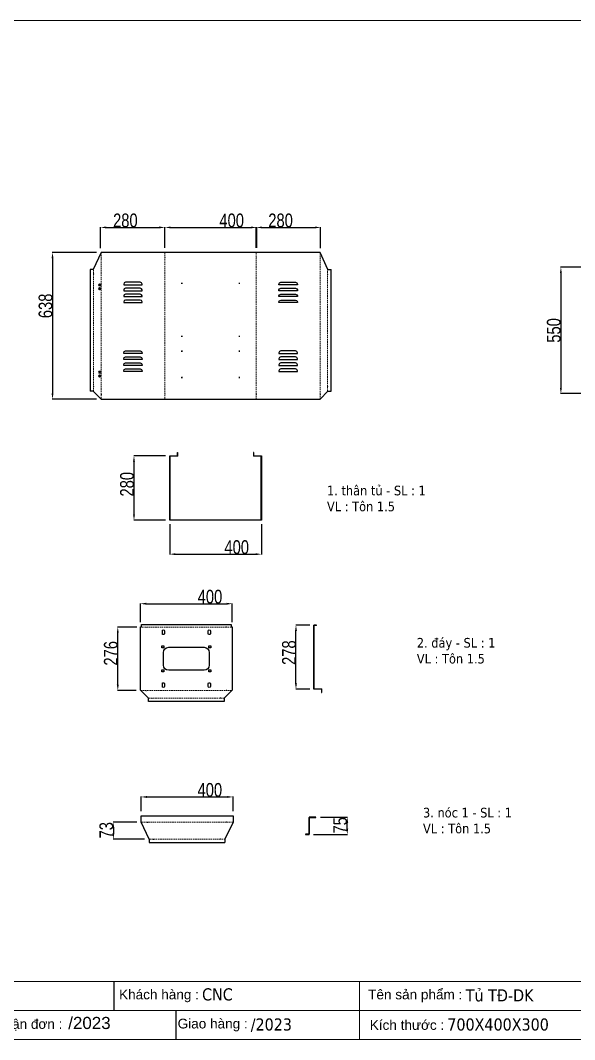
# Model space of a CAD drawing. Header units: inches. Extents: x 21 to 136330, y 8 to 58290.
# Drawn here: x 8750 to 11163, y 14680 to 19116 of the extents above; entities that cross this region are included whole.
import ezdxf
from ezdxf.enums import TextEntityAlignment as Align

# ---------------------------------------------------------------- set-up
doc = ezdxf.new("R2010")
doc.units = ezdxf.units.IN
doc.header["$MEASUREMENT"] = 0
doc.linetypes.add('HIDDEN', pattern=[9.525, 6.35, -3.175])
for name, color, linetype in [('0 KHUNG KT01', 7, 'Continuous'), ('@.0.DM. NÉT CHÍNH', 7, 'Continuous'), ('@.DM. ĐIỂM DẤU', 1, 'Continuous')]:
    doc.layers.add(name, color=color, linetype=linetype)
doc.layers.add('0 TĂNG CỨNG', color=7, linetype='Continuous', lineweight=15)
doc.layers.add('@.0.DM. NÉT ĐỨT', color=8, linetype='HIDDEN', lineweight=9)
doc.layers.add('@.DM. KÍCH THƯỚC', color=8, linetype='Continuous', transparency=0.2)
doc.layers.add('@.DM. KÍCH THƯỚC @ 1', color=8, linetype='Continuous', transparency=0.2)
doc.styles.add('ARIAL', font='arial.ttf')
doc.styles.add('Note Text (ISO)', font='tahoma.ttf')
doc.styles.add('roman', font='roman.shx', dxfattribs={"width": 0.8})
doc.styles.add('Tahoma (Input Text)', font='tahoma.ttf')
doc.dimstyles.new('Kích thước Duy Mạnh', dxfattribs={"dimtxt": 30, "dimasz": 25, "dimexe": 1.25, "dimexo": 20, "dimtad": 1, "dimdec": 1, "dimtxsty": 'roman', "dimcen": 2.5, "dimclrd": 8, "dimclre": 8, "dimclrt": 2, "dimadec": 0, "dimazin": 0, "dimtfac": 1, "dimtdec": 1, "dimtix": 1, "dimtmove": 0, "dimatfit": 3, "dimfxl": 1, "dimtfillclr": 1, "dimarcsym": 0})

# ---------------------------------------------------------------- blocks, each defined once
blk = doc.blocks.new('*D1385')
at = {"layer": '@.DM. KÍCH THƯỚC', "color": 8, "lineweight": -2, "transparency": 16777216}
for p, q in [((9272.9, 16496.2), (9272.9, 16578.1)), ((9672.9, 16496.2), (9672.9, 16578.1))]:
    blk.add_line(p, q, dxfattribs=at)
at = {"layer": '@.DM. KÍCH THƯỚC', "lineweight": -2, "transparency": 16777216}
blk.add_line((9297.9, 16576.8), (9647.9, 16576.8), dxfattribs=at)
at = {"layer": '@.DM. KÍCH THƯỚC', "transparency": 16777216}
for points in [[(9297.9, 16581), (9297.9, 16572.7), (9272.9, 16576.8)], [(9647.9, 16581), (9647.9, 16572.7), (9672.9, 16576.8)]]:
    blk.add_solid(points, dxfattribs=at)
at = {"layer": 'Defpoints', "color": 0, "transparency": 16777216}
for p in [(9672.9, 16576.8), (9272.9, 16476.2), (9672.9, 16476.2)]:
    blk.add_point(p, dxfattribs=at)
at = {"layer": '@.DM. KÍCH THƯỚC', "color": 2, "transparency": 16777216, "insert": (9522.1, 16637.5), "char_height": 60, "attachment_point": 1, "style": 'roman'}
blk.add_mtext('400', dxfattribs=at)
blk = doc.blocks.new('*D1388')
at = {"layer": '@.DM. KÍCH THƯỚC', "color": 8, "lineweight": -2, "transparency": 16777216}
for p, q in [((9276, 15674.2), (9276, 15737)), ((9676, 15674.2), (9676, 15737))]:
    blk.add_line(p, q, dxfattribs=at)
at = {"layer": '@.DM. KÍCH THƯỚC', "lineweight": -2, "transparency": 16777216}
blk.add_line((9301, 15735.8), (9651, 15735.8), dxfattribs=at)
at = {"layer": '@.DM. KÍCH THƯỚC', "transparency": 16777216}
for points in [[(9301, 15739.9), (9301, 15731.6), (9276, 15735.8)], [(9651, 15739.9), (9651, 15731.6), (9676, 15735.8)]]:
    blk.add_solid(points, dxfattribs=at)
at = {"layer": 'Defpoints', "color": 0, "transparency": 16777216}
for p in [(9676, 15735.8), (9276, 15654.2), (9676, 15654.2)]:
    blk.add_point(p, dxfattribs=at)
at = {"layer": '@.DM. KÍCH THƯỚC', "color": 2, "transparency": 16777216, "insert": (9521.5, 15796.4), "char_height": 60, "attachment_point": 1, "style": 'roman'}
blk.add_mtext('400', dxfattribs=at)
blk = doc.blocks.new('*D1389')
at = {"layer": '@.DM. KÍCH THƯỚC', "color": 8, "lineweight": -2, "transparency": 16777216}
for p, q in [((9256.7, 15625.3), (9153.8, 15625.3)), ((9290.3, 15552.4), (9153.8, 15552.4))]:
    blk.add_line(p, q, dxfattribs=at)
at = {"layer": '@.DM. KÍCH THƯỚC', "lineweight": -2, "transparency": 16777216}
blk.add_line((9155, 15600.3), (9155, 15577.4), dxfattribs=at)
at = {"layer": '@.DM. KÍCH THƯỚC', "transparency": 16777216}
for points in [[(9150.8, 15600.3), (9159.2, 15600.3), (9155, 15625.3)], [(9150.8, 15577.4), (9159.2, 15577.4), (9155, 15552.4)]]:
    blk.add_solid(points, dxfattribs=at)
at = {"layer": 'Defpoints', "color": 0, "transparency": 16777216}
for p in [(9276.7, 15625.3), (9155, 15552.4), (9310.3, 15552.4)]:
    blk.add_point(p, dxfattribs=at)
at = {"layer": '@.DM. KÍCH THƯỚC', "color": 2, "transparency": 16777216, "insert": (9094.4, 15555), "char_height": 60, "attachment_point": 1, "rotation": 90, "style": 'roman'}
blk.add_mtext('73', dxfattribs=at)
blk = doc.blocks.new('*D1391')
at = {"layer": '@.DM. KÍCH THƯỚC', "color": 8, "lineweight": -2, "transparency": 16777216}
for p, q in [((9257.9, 16475.2), (9173.1, 16475.2)), ((9253.6, 16199), (9173.1, 16199))]:
    blk.add_line(p, q, dxfattribs=at)
at = {"layer": '@.DM. KÍCH THƯỚC', "lineweight": -2, "transparency": 16777216}
blk.add_line((9174.3, 16224), (9174.3, 16450.2), dxfattribs=at)
at = {"layer": '@.DM. KÍCH THƯỚC', "transparency": 16777216}
for points in [[(9170.1, 16450.2), (9178.5, 16450.2), (9174.3, 16475.2)], [(9170.1, 16224), (9178.5, 16224), (9174.3, 16199)]]:
    blk.add_solid(points, dxfattribs=at)
at = {"layer": 'Defpoints', "color": 0, "transparency": 16777216}
for p in [(9174.3, 16475.2), (9277.9, 16475.2), (9273.6, 16199)]:
    blk.add_point(p, dxfattribs=at)
at = {"layer": '@.DM. KÍCH THƯỚC', "color": 2, "transparency": 16777216, "insert": (9113.7, 16307.3), "char_height": 60, "attachment_point": 1, "rotation": 90, "style": 'roman'}
blk.add_mtext('276', dxfattribs=at)
blk = doc.blocks.new('*D1392')
at = {"layer": '@.DM. KÍCH THƯỚC', "color": 8, "lineweight": -2, "transparency": 16777216}
for p, q in [((10010.1, 16483.4), (9948.9, 16483.4)), ((10010.1, 16205.1), (9948.9, 16205.1))]:
    blk.add_line(p, q, dxfattribs=at)
at = {"layer": '@.DM. KÍCH THƯỚC', "lineweight": -2, "transparency": 16777216}
blk.add_line((9950.1, 16230.1), (9950.1, 16458.4), dxfattribs=at)
at = {"layer": '@.DM. KÍCH THƯỚC', "transparency": 16777216}
for points in [[(9945.9, 16458.4), (9954.3, 16458.4), (9950.1, 16483.4)], [(9945.9, 16230.1), (9954.3, 16230.1), (9950.1, 16205.1)]]:
    blk.add_solid(points, dxfattribs=at)
at = {"layer": 'Defpoints', "color": 0, "transparency": 16777216}
for p in [(9950.1, 16483.4), (10030.1, 16483.4), (10030.1, 16205.1)]:
    blk.add_point(p, dxfattribs=at)
at = {"layer": '@.DM. KÍCH THƯỚC', "color": 2, "transparency": 16777216, "insert": (9889.5, 16310.3), "char_height": 60, "attachment_point": 1, "rotation": 90, "style": 'roman'}
blk.add_mtext('278', dxfattribs=at)
blk = doc.blocks.new('*D1393')
at = {"layer": '@.DM. KÍCH THƯỚC', "color": 8, "lineweight": -2, "transparency": 16777216}
for p, q in [((9081.5, 18105.1), (8888.9, 18105.1)), ((9081, 17467.5), (8888.9, 17467.5))]:
    blk.add_line(p, q, dxfattribs=at)
at = {"layer": '@.DM. KÍCH THƯỚC', "lineweight": -2, "transparency": 16777216}
blk.add_line((8890.1, 18080.1), (8890.1, 17492.5), dxfattribs=at)
at = {"layer": '@.DM. KÍCH THƯỚC', "transparency": 16777216}
for points in [[(8885.9, 18080.1), (8894.3, 18080.1), (8890.1, 18105.1)], [(8885.9, 17492.5), (8894.3, 17492.5), (8890.1, 17467.5)]]:
    blk.add_solid(points, dxfattribs=at)
at = {"layer": 'Defpoints', "color": 0, "transparency": 16777216}
for p in [(9101.5, 18105.1), (8890.1, 17467.5), (9101, 17467.5)]:
    blk.add_point(p, dxfattribs=at)
at = {"layer": '@.DM. KÍCH THƯỚC', "color": 2, "transparency": 16777216, "insert": (8829.5, 17819.6), "char_height": 60, "attachment_point": 1, "rotation": 90, "style": 'roman'}
blk.add_mtext('638', dxfattribs=at)
blk = doc.blocks.new('*D1394')
at = {"layer": '@.DM. KÍCH THƯỚC', "color": 8, "lineweight": -2, "transparency": 16777216}
for p, q in [((9099, 18125), (9099, 18215.8)), ((9379.3, 18125.1), (9379.3, 18215.8))]:
    blk.add_line(p, q, dxfattribs=at)
at = {"layer": '@.DM. KÍCH THƯỚC', "lineweight": -2, "transparency": 16777216}
blk.add_line((9124, 18214.6), (9354.3, 18214.6), dxfattribs=at)
at = {"layer": '@.DM. KÍCH THƯỚC', "transparency": 16777216}
for points in [[(9124, 18218.7), (9124, 18210.4), (9099, 18214.6)], [(9354.3, 18218.7), (9354.3, 18210.4), (9379.3, 18214.6)]]:
    blk.add_solid(points, dxfattribs=at)
at = {"layer": 'Defpoints', "color": 0, "transparency": 16777216}
for p in [(9379.3, 18214.6), (9099, 18105), (9379.3, 18105.1)]:
    blk.add_point(p, dxfattribs=at)
at = {"layer": '@.DM. KÍCH THƯỚC', "color": 2, "transparency": 16777216, "insert": (9153.7, 18275.2), "char_height": 60, "attachment_point": 1, "style": 'roman'}
blk.add_mtext('280', dxfattribs=at)
blk = doc.blocks.new('*D1395')
at = {"layer": '@.DM. KÍCH THƯỚC', "color": 8, "lineweight": -2, "transparency": 16777216}
for p, q in [((9379.3, 18125.1), (9379.3, 18215.8)), ((9779.6, 18125.1), (9779.6, 18215.8))]:
    blk.add_line(p, q, dxfattribs=at)
at = {"layer": '@.DM. KÍCH THƯỚC', "lineweight": -2, "transparency": 16777216}
blk.add_line((9404.3, 18214.6), (9754.6, 18214.6), dxfattribs=at)
at = {"layer": '@.DM. KÍCH THƯỚC', "transparency": 16777216}
for points in [[(9404.3, 18218.7), (9404.3, 18210.4), (9379.3, 18214.6)], [(9754.6, 18218.7), (9754.6, 18210.4), (9779.6, 18214.6)]]:
    blk.add_solid(points, dxfattribs=at)
at = {"layer": 'Defpoints', "color": 0, "transparency": 16777216}
for p in [(9779.6, 18214.6), (9379.3, 18105.1), (9779.6, 18105.1)]:
    blk.add_point(p, dxfattribs=at)
at = {"layer": '@.DM. KÍCH THƯỚC', "color": 2, "transparency": 16777216, "insert": (9616.6, 18275.2), "char_height": 60, "attachment_point": 1, "style": 'roman'}
blk.add_mtext('400', dxfattribs=at)
blk = doc.blocks.new('*D1396')
at = {"layer": '@.DM. KÍCH THƯỚC', "color": 8, "lineweight": -2, "transparency": 16777216}
for p, q in [((9777.2, 18125.1), (9777.2, 18215.8)), ((10057.6, 18125), (10057.6, 18215.8))]:
    blk.add_line(p, q, dxfattribs=at)
at = {"layer": '@.DM. KÍCH THƯỚC', "lineweight": -2, "transparency": 16777216}
blk.add_line((9802.2, 18214.6), (10032.6, 18214.6), dxfattribs=at)
at = {"layer": '@.DM. KÍCH THƯỚC', "transparency": 16777216}
for points in [[(9802.2, 18218.7), (9802.2, 18210.4), (9777.2, 18214.6)], [(10032.6, 18218.7), (10032.6, 18210.4), (10057.6, 18214.6)]]:
    blk.add_solid(points, dxfattribs=at)
at = {"layer": 'Defpoints', "color": 0, "transparency": 16777216}
for p in [(10057.6, 18214.6), (9777.2, 18105.1), (10057.6, 18105)]:
    blk.add_point(p, dxfattribs=at)
at = {"layer": '@.DM. KÍCH THƯỚC', "color": 2, "transparency": 16777216, "insert": (9829.5, 18275.2), "char_height": 60, "attachment_point": 1, "style": 'roman'}
blk.add_mtext('280', dxfattribs=at)
blk = doc.blocks.new('*D1397')
at = {"layer": '@.DM. KÍCH THƯỚC', "color": 8, "lineweight": -2, "transparency": 16777216}
for p, q in [((9382.6, 17220), (9243.6, 17220)), ((9382.6, 16940), (9243.6, 16940))]:
    blk.add_line(p, q, dxfattribs=at)
at = {"layer": '@.DM. KÍCH THƯỚC', "lineweight": -2, "transparency": 16777216}
blk.add_line((9244.8, 17195), (9244.8, 16965), dxfattribs=at)
at = {"layer": '@.DM. KÍCH THƯỚC', "transparency": 16777216}
for points in [[(9240.6, 17195), (9249, 17195), (9244.8, 17220)], [(9240.6, 16965), (9249, 16965), (9244.8, 16940)]]:
    blk.add_solid(points, dxfattribs=at)
at = {"layer": 'Defpoints', "color": 0, "transparency": 16777216}
for p in [(9402.6, 17220), (9244.8, 16940), (9402.6, 16940)]:
    blk.add_point(p, dxfattribs=at)
at = {"layer": '@.DM. KÍCH THƯỚC', "color": 2, "transparency": 16777216, "insert": (9184.2, 17043.3), "char_height": 60, "attachment_point": 1, "rotation": 90, "style": 'roman'}
blk.add_mtext('280', dxfattribs=at)
blk = doc.blocks.new('*D1398')
at = {"layer": '@.DM. KÍCH THƯỚC', "color": 8, "lineweight": -2, "transparency": 16777216}
for p, q in [((9400.2, 16922.4), (9400.2, 16791.2)), ((9800.2, 16922.4), (9800.2, 16791.2))]:
    blk.add_line(p, q, dxfattribs=at)
at = {"layer": '@.DM. KÍCH THƯỚC', "lineweight": -2, "transparency": 16777216}
blk.add_line((9425.2, 16792.4), (9775.2, 16792.4), dxfattribs=at)
at = {"layer": '@.DM. KÍCH THƯỚC', "transparency": 16777216}
for points in [[(9425.2, 16796.6), (9425.2, 16788.3), (9400.2, 16792.4)], [(9775.2, 16796.6), (9775.2, 16788.3), (9800.2, 16792.4)]]:
    blk.add_solid(points, dxfattribs=at)
at = {"layer": 'Defpoints', "color": 0, "transparency": 16777216}
for p in [(9400.2, 16942.4), (9800.2, 16942.4), (9800.2, 16792.4)]:
    blk.add_point(p, dxfattribs=at)
at = {"layer": '@.DM. KÍCH THƯỚC', "color": 2, "transparency": 16777216, "insert": (9638.5, 16853.1), "char_height": 60, "attachment_point": 1, "style": 'roman'}
blk.add_mtext('400', dxfattribs=at)
blk = doc.blocks.new('*D1399')
at = {"layer": '@.DM. KÍCH THƯỚC', "color": 8, "lineweight": -2, "transparency": 16777216}
for p, q in [((10056.9, 15647.7), (10174.5, 15647.7)), ((10025.7, 15572.7), (10174.5, 15572.7))]:
    blk.add_line(p, q, dxfattribs=at)
at = {"layer": '@.DM. KÍCH THƯỚC', "lineweight": -2, "transparency": 16777216}
blk.add_line((10173.3, 15597.7), (10173.3, 15622.7), dxfattribs=at)
at = {"layer": '@.DM. KÍCH THƯỚC', "transparency": 16777216}
for points in [[(10169.1, 15622.7), (10177.5, 15622.7), (10173.3, 15647.7)], [(10169.1, 15597.7), (10177.5, 15597.7), (10173.3, 15572.7)]]:
    blk.add_solid(points, dxfattribs=at)
at = {"layer": 'Defpoints', "color": 0, "transparency": 16777216}
for p in [(10036.9, 15647.7), (10173.3, 15647.7), (10005.7, 15572.7)]:
    blk.add_point(p, dxfattribs=at)
at = {"layer": '@.DM. KÍCH THƯỚC', "color": 2, "transparency": 16777216, "insert": (10112.7, 15576.4), "char_height": 60, "attachment_point": 1, "rotation": 90, "style": 'roman'}
blk.add_mtext('75', dxfattribs=at)
blk = doc.blocks.new('*D1421')
at = {"layer": '@.DM. KÍCH THƯỚC', "color": 8, "lineweight": -2, "transparency": 16777216}
for p, q in [((11192.9, 18041.5), (11102.3, 18041.5)), ((11192.9, 17491.1), (11102.3, 17491.1))]:
    blk.add_line(p, q, dxfattribs=at)
at = {"layer": '@.DM. KÍCH THƯỚC', "lineweight": -2, "transparency": 16777216}
blk.add_line((11103.6, 18016.5), (11103.6, 17516.1), dxfattribs=at)
at = {"layer": '@.DM. KÍCH THƯỚC', "transparency": 16777216}
for points in [[(11099.4, 18016.5), (11107.7, 18016.5), (11103.6, 18041.5)], [(11099.4, 17516.1), (11107.7, 17516.1), (11103.6, 17491.1)]]:
    blk.add_solid(points, dxfattribs=at)
at = {"layer": 'Defpoints', "color": 0, "transparency": 16777216}
for p in [(11212.9, 18041.5), (11103.6, 17491.1), (11212.9, 17491.1)]:
    blk.add_point(p, dxfattribs=at)
at = {"layer": '@.DM. KÍCH THƯỚC', "color": 2, "transparency": 16777216, "insert": (11072.9, 17766.3), "char_height": 60, "attachment_point": 5, "rotation": 90, "style": 'roman'}
blk.add_mtext('550', dxfattribs=at)
blk = doc.blocks.new('KHUNG KT1')
at = {"color": 7}
for p, q in [((7128, -4752), (0, -4752)), ((2294.1, -4752), (2294.1, -5040)), ((4848, -4896), (0, -4896))]:
    blk.add_line(p, q, dxfattribs=at)
blk.add_lwpolyline([(0, 0), (7128, 0), (7128, -5040), (0, -5040)], close=True, dxfattribs=at)
at = {"layer": '0 KHUNG KT01'}
for p, q in [((1077.9, -4752), (1077.9, -4896)), ((1385.1, -4896), (1385.1, -5040))]:
    blk.add_line(p, q, dxfattribs=at)
at = {"color": 2, "char_height": 48, "width": 2202.321, "attachment_point": 4, "style": 'ARIAL'}
for s, insert in [('  Tên sản phẩm :', (2299.1, -4824)), ('  Khách hàng :', (1066.9, -4824)), ('  Nhận đơn :', (451.9, -4968)), ('  Giao hàng :', (1356.7, -4968)), ('  Kích thước :', (2307, -4968))]:
    blk.add_mtext(s, dxfattribs=dict(at, insert=insert))
at = {"color": 1, "style": 'Tahoma (Input Text)', "flags": 8}
for tag, p in [('#03', (1514.7, -4846.3)), ('#01', (328.9, -4851.1)), ('#05', (2819, -4851.1)), ('#07', (4424, -4851.1)), ('#09', (5172.9, -4851.1)), ('#02', (189.8, -4995.1)), ('#04', (1755.3, -4995.1)), ('#06', (2727.8, -4995.1)), ('#08', (4382.7, -4995.1)), ('#10', (5172.9, -4995.1))]:
    blk.add_attdef(tag, p, '', height=60, dxfattribs=at)
blk.add_attdef('#11', text='', height=60, dxfattribs=at).set_placement((6996, -4961.6), align=Align.CENTER)
at = {"layer": '0 TĂNG CỨNG', "color": 1, "style": 'ARIAL'}
blk.add_attdef('#12', (852.8, -4987.6), '', height=60, dxfattribs=at)

msp = doc.modelspace()

# ---------------------------------------------------------------- linework, layer by layer
at = {"lineweight": -2}
for p, q in [((9277.8633, 16475.1733), (9277.8633, 16476.145)), ((9667.8633, 16475.1733), (9667.8633, 16476.145))]:
    msp.add_line(p, q, dxfattribs=at)
at = {"color": 2}
for points in [[(9272.3655, 17976.3137), (9208.3655, 17976.3137, 0.414213562), (9200.3655, 17968.3137), (9200.3655, 17965.3137), (9280.3655, 17965.3137), (9280.3655, 17968.3137, 0.414213562)], [(9884.1942, 17976.3137), (9948.1942, 17976.3137, -0.414213562), (9956.1942, 17968.3137), (9956.1942, 17965.3137), (9876.1942, 17965.3137), (9876.1942, 17968.3137, -0.414213562)], [(9272.3655, 17950.3137), (9208.3655, 17950.3137, 0.414213562), (9200.3655, 17942.3137), (9200.3655, 17939.3137), (9280.3655, 17939.3137), (9280.3655, 17942.3137, 0.414213562)], [(9272.3655, 17924.3137), (9208.3655, 17924.3137, 0.414213562), (9200.3655, 17916.3137), (9200.3655, 17913.3137), (9280.3655, 17913.3137), (9280.3655, 17916.3137, 0.414213562)], [(9884.1942, 17950.3137), (9948.1942, 17950.3137, -0.414213562), (9956.1942, 17942.3137), (9956.1942, 17939.3137), (9876.1942, 17939.3137), (9876.1942, 17942.3137, -0.414213562)], [(9884.1942, 17924.3137), (9948.1942, 17924.3137, -0.414213562), (9956.1942, 17916.3137), (9956.1942, 17913.3137), (9876.1942, 17913.3137), (9876.1942, 17916.3137, -0.414213562)], [(9272.3655, 17898.3137), (9208.3655, 17898.3137, 0.414213562), (9200.3655, 17890.3137), (9200.3655, 17887.3137), (9280.3655, 17887.3137), (9280.3655, 17890.3137, 0.414213562)], [(9884.1942, 17898.3137), (9948.1942, 17898.3137, -0.414213562), (9956.1942, 17890.3137), (9956.1942, 17887.3137), (9876.1942, 17887.3137), (9876.1942, 17890.3137, -0.414213562)], [(9208.3655, 17676.8137), (9272.3655, 17676.8137, -0.414213562), (9280.3655, 17668.8137), (9280.3655, 17665.8137), (9200.3655, 17665.8137), (9200.3655, 17668.8137, -0.414213562)], [(9948.1942, 17676.8137), (9884.1942, 17676.8137, 0.414213562), (9876.1942, 17668.8137), (9876.1942, 17665.8137), (9956.1942, 17665.8137), (9956.1942, 17668.8137, 0.414213562)], [(9208.3655, 17650.8137), (9272.3655, 17650.8137, -0.414213562), (9280.3655, 17642.8137), (9280.3655, 17639.8137), (9200.3655, 17639.8137), (9200.3655, 17642.8137, -0.414213562)], [(9208.3655, 17624.8137), (9272.3655, 17624.8137, -0.414213562), (9280.3655, 17616.8137), (9280.3655, 17613.8137), (9200.3655, 17613.8137), (9200.3655, 17616.8137, -0.414213562)], [(9948.1942, 17650.8137), (9884.1942, 17650.8137, 0.414213562), (9876.1942, 17642.8137), (9876.1942, 17639.8137), (9956.1942, 17639.8137), (9956.1942, 17642.8137, 0.414213562)], [(9948.1942, 17624.8137), (9884.1942, 17624.8137, 0.414213562), (9876.1942, 17616.8137), (9876.1942, 17613.8137), (9956.1942, 17613.8137), (9956.1942, 17616.8137, 0.414213562)], [(9208.3655, 17598.8137), (9272.3655, 17598.8137, -0.414213562), (9280.3655, 17590.8137), (9280.3655, 17587.8137), (9200.3655, 17587.8137), (9200.3655, 17590.8137, -0.414213562)], [(9948.1942, 17598.8137), (9884.1942, 17598.8137, 0.414213562), (9876.1942, 17590.8137), (9876.1942, 17587.8137), (9956.1942, 17587.8137), (9956.1942, 17590.8137, 0.414213562)]]:
    msp.add_lwpolyline(points, format="xyb", close=True, dxfattribs=at)
at = {"layer": '@.0.DM. NÉT CHÍNH', "color": 0}
for p, q in [((9101.805, 18105.1137), (9067.4512, 18031.3137)), ((10054.7547, 18105.1137), (9101.805, 18105.1137)), ((10089.1085, 18031.3137), (10054.7547, 18105.1137)), ((9067.4512, 18031.3137), (9053.5368, 18031.3137)), ((9053.5368, 18031.3137), (9053.5368, 17501.3137)), ((10089.1085, 18031.3137), (10103.0228, 18031.3137)), ((10103.0228, 17501.3137), (10103.0228, 18031.3137)), ((9094.2012, 17967.8137), (9096.7012, 17967.8137)), ((9096.7012, 17961.3137), (9094.2012, 17961.3137)), ((9094.2012, 17951.3137), (9096.7012, 17951.3137)), ((9096.7012, 17944.8137), (9094.2012, 17944.8137)), ((9094.2012, 17587.8137), (9096.7012, 17587.8137)), ((9096.7012, 17581.3137), (9094.2012, 17581.3137)), ((9094.2012, 17571.3137), (9096.7012, 17571.3137)), ((9096.7012, 17564.8137), (9094.2012, 17564.8137)), ((9067.4512, 17501.3137), (9053.5368, 17501.3137)), ((9067.4512, 17501.3137), (9101.2512, 17467.5137)), ((10055.3085, 17467.5137), (10089.1085, 17501.3137)), ((10089.1085, 17501.3137), (10103.0228, 17501.3137)), ((9101.2512, 17467.5137), (10055.3085, 17467.5137)), ((9400.2104, 17220.0291), (9434.0104, 17220.0291)), ((9400.2104, 16940.0291), (9400.2104, 17220.0291)), ((9435.2104, 17218.8291), (9401.4104, 17218.8291)), ((9401.4104, 17218.8291), (9401.4104, 16941.2291)), ((9434.0104, 17220.0291), (9434.0104, 17234.8291)), ((9434.0104, 17234.8291), (9435.2104, 17234.8291)), ((9435.2104, 17218.8291), (9435.2104, 17234.8291)), ((9765.2104, 17234.8291), (9765.2104, 17218.8291)), ((9766.4104, 17234.8291), (9765.2104, 17234.8291)), ((9799.0104, 17218.8291), (9765.2104, 17218.8291)), ((9766.4104, 17220.0291), (9766.4104, 17234.8291)), ((9766.4104, 17220.0291), (9800.2104, 17220.0291)), ((9799.0104, 16941.2291), (9799.0104, 17218.8291)), ((9800.2104, 17220.0291), (9800.2104, 16940.0291)), ((9800.2104, 16940.0291), (9400.2104, 16940.0291)), ((9401.4104, 16941.2291), (9799.0104, 16941.2291)), ((10027.7142, 16205.0738), (10027.7142, 16483.3738)), ((10039.7142, 16483.3738), (10027.7142, 16483.3738)), ((10028.9142, 16206.2738), (10028.9142, 16482.1738)), ((10039.7142, 16482.1738), (10028.9142, 16482.1738)), ((10039.7142, 16482.1738), (10039.7142, 16483.3738)), ((10061.5142, 16205.0738), (10027.7142, 16205.0738)), ((10028.9142, 16206.2738), (10062.7142, 16206.2738)), ((10061.5142, 16205.0738), (10061.5142, 16190.2738)), ((10062.7142, 16190.2738), (10062.7142, 16206.2738)), ((10061.5142, 16190.2738), (10062.7142, 16190.2738)), ((9275.9942, 15626.4058), (9275.9942, 15654.1913)), ((9275.9942, 15654.1913), (9675.9942, 15654.1913)), ((9310.9942, 15551.4058), (9275.9942, 15626.4058)), ((9675.9942, 15626.4058), (9640.9942, 15551.4058)), ((9675.9942, 15654.1913), (9675.9942, 15626.4058)), ((10036.9481, 15647.7246), (10006.9481, 15647.7246)), ((10006.9481, 15647.7246), (10006.9481, 15573.9246)), ((10008.1481, 15646.5246), (10036.9481, 15646.5246)), ((10008.1481, 15572.7246), (10008.1481, 15646.5246)), ((10036.9481, 15646.5246), (10036.9481, 15647.7246)), ((10006.9481, 15573.9246), (9992.1481, 15573.9246)), ((9992.1481, 15573.9246), (9992.1481, 15572.7246)), ((9992.1481, 15572.7246), (10008.1481, 15572.7246)), ((9310.9942, 15551.4058), (9310.9942, 15537.4914)), ((9310.9942, 15537.4914), (9640.9942, 15537.4914)), ((9640.9942, 15551.4058), (9640.9942, 15537.4914))]:
    msp.add_line(p, q, dxfattribs=at)
at = {"layer": '@.0.DM. NÉT CHÍNH', "color": 1}
for p, q in [((9450.7798, 17971.3137), (9455.7798, 17971.3137)), ((9453.2798, 17973.8137), (9453.2798, 17968.8137)), ((9700.7798, 17971.3137), (9705.7798, 17971.3137)), ((9703.2798, 17973.8137), (9703.2798, 17968.8137)), ((9450.7798, 17740.9907), (9455.7798, 17740.9907)), ((9453.2798, 17743.4907), (9453.2798, 17738.4907)), ((9700.7798, 17740.9907), (9705.7798, 17740.9907)), ((9703.2798, 17743.4907), (9703.2798, 17738.4907)), ((9450.7798, 17675.9907), (9455.7798, 17675.9907)), ((9453.2798, 17678.4907), (9453.2798, 17673.4907)), ((9700.7798, 17675.9907), (9705.7798, 17675.9907)), ((9703.2798, 17678.4907), (9703.2798, 17673.4907)), ((9450.7798, 17561.3137), (9455.7798, 17561.3137)), ((9453.2798, 17563.8137), (9453.2798, 17558.8137)), ((9700.7798, 17561.3137), (9705.7798, 17561.3137)), ((9703.2798, 17563.8137), (9703.2798, 17558.8137))]:
    msp.add_line(p, q, dxfattribs=at)
at = {"layer": '@.0.DM. NÉT CHÍNH', "color": 0}
for points in [[(9307.8633, 16165.0018), (9272.8633, 16200.0018), (9272.8633, 16476.2162), (9277.8633, 16476.2162), (9277.8633, 16486.1305), (9667.8633, 16486.1305), (9667.8633, 16476.2162), (9672.8633, 16476.2162), (9672.8633, 16200.0018), (9637.8633, 16165.0018), (9637.8633, 16151.0875), (9307.8633, 16151.0875)], [(9375.3633, 16393.5662), (9375.3633, 16384.5662), (9366.3633, 16384.5662), (9366.3633, 16393.5662)], [(9570.3633, 16384.5662), (9570.3633, 16393.5662), (9579.3633, 16393.5662), (9579.3633, 16384.5662)], [(9375.3633, 16289.5662), (9375.3633, 16280.5662), (9366.3633, 16280.5662), (9366.3633, 16289.5662)], [(9570.3633, 16280.5662), (9570.3633, 16289.5662), (9579.3633, 16289.5662), (9579.3633, 16280.5662)]]:
    msp.add_lwpolyline(points, close=True, dxfattribs=at)
at = {"layer": '@.0.DM. NÉT CHÍNH', "color": 2}
for points in [[(9377.3633, 16458.6555), (9377.3633, 16446.6555, -1), (9368.3633, 16446.6555), (9368.3633, 16458.6555, -1)], [(9568.3633, 16446.6555), (9568.3633, 16458.6555, -1), (9577.3633, 16458.6555), (9577.3633, 16446.6555, -1)], [(9368.3633, 16216.6555), (9368.3633, 16228.6555, -1), (9377.3633, 16228.6555), (9377.3633, 16216.6555, -1)], [(9577.3633, 16228.6555), (9577.3633, 16216.6555, -1), (9568.3633, 16216.6555), (9568.3633, 16228.6555, -1)]]:
    msp.add_lwpolyline(points, format="xyb", close=True, dxfattribs=at)
at = {"layer": '@.0.DM. NÉT CHÍNH', "color": 0}
msp.add_lwpolyline([(9395.8633, 16387.0662), (9549.8633, 16387.0662, -0.414213562), (9572.8633, 16364.0662), (9572.8633, 16310.0662, -0.414213562), (9549.8633, 16287.0662), (9395.8633, 16287.0662, -0.414213562), (9372.8633, 16310.0662), (9372.8633, 16364.0662, -0.414213562)], format="xyb", close=True, dxfattribs=at)
for centre, start, end in [((9094.2012, 17964.5637), 90, 270), ((9096.7012, 17964.5637), 270, 90), ((9094.2012, 17948.0637), 90, 270), ((9096.7012, 17948.0637), 270, 90), ((9094.2012, 17584.5637), 90, 270), ((9094.2012, 17568.0637), 90, 270), ((9096.7012, 17584.5637), 270, 90), ((9096.7012, 17568.0637), 270, 90)]:
    msp.add_arc(centre, 3.25, start, end, dxfattribs=at)
at = {"layer": '@.0.DM. NÉT ĐỨT'}
for p, q in [((9101.4083, 18105.0083), (9101.4083, 17467.5137)), ((9379.3227, 18105.1137), (9379.3227, 17467.5137)), ((9777.237, 17467.5137), (9777.237, 18105.1137)), ((10055.1513, 17467.5137), (10055.1513, 18105.0083)), ((9068.494, 17500.1137), (9068.494, 18033.5423)), ((10088.0657, 18033.5423), (10088.0657, 17500.1137)), ((9667.8633, 16475.1733), (9277.8633, 16475.1733)), ((9273.5663, 16198.959), (9672.1604, 16198.959)), ((9639.0633, 16166.0447), (9306.6633, 16166.0447)), ((9675.2673, 15625.2986), (9276.7211, 15625.2986)), ((9641.6404, 15552.4486), (9310.3481, 15552.4486))]:
    msp.add_line(p, q, dxfattribs=at)
at = {"layer": '@.DM. ĐIỂM DẤU'}
for p, q in [((9101.4083, 18081.3455), (9101.4083, 18079.3455)), ((9379.3227, 18084.0684), (9379.3227, 18082.0684)), ((9777.237, 18083.7117), (9777.237, 18081.7117)), ((10055.1513, 18082.7493), (10055.1513, 18080.7493)), ((9068.494, 18013.0803), (9068.494, 18011.0803)), ((10088.0657, 18011.0502), (10088.0657, 18009.0502)), ((9068.494, 17522.6071), (9068.494, 17520.6071)), ((9101.4083, 17488.6382), (9101.4083, 17486.6382)), ((9379.3227, 17490.277), (9379.3227, 17488.277)), ((9777.237, 17489.7076), (9777.237, 17487.7076)), ((10055.1513, 17488.0593), (10055.1513, 17486.0593)), ((10088.0657, 17522.5768), (10088.0657, 17520.5768)), ((9298.767, 16475.1733), (9300.767, 16475.1733)), ((9646.9597, 16475.1733), (9644.9597, 16475.1733)), ((9296.9621, 16198.959), (9298.9621, 16198.959)), ((9648.7646, 16198.959), (9646.7646, 16198.959)), ((9323.1113, 16166.0447), (9325.1113, 16166.0447)), ((9622.6153, 16166.0447), (9620.6153, 16166.0447)), ((9302.9194, 15625.2986), (9304.9194, 15625.2986)), ((9649.069, 15625.2986), (9647.069, 15625.2986)), ((9328.7086, 15552.4486), (9330.7086, 15552.4486)), ((9623.2798, 15552.4486), (9621.2798, 15552.4486))]:
    msp.add_line(p, q, dxfattribs=at)

# ---------------------------------------------------------------- block references
at = {"layer": '0 TĂNG CỨNG', "color": 1}
ref = msp.add_blockref('KHUNG KT1', (8207.9315, 19115.7969), dxfattribs=dict(at, xscale=0.8802084669719292, yscale=0.8802084669719292, zscale=0.8802084669719292))
ref.add_attrib('#12', '/2023', (8958.6169, 14725.6643), dxfattribs={"color": 1, "height": 52.81251, "style": 'ARIAL'})
ref.add_attrib('#03', 'CNC', (9541.1994, 14850.0217), dxfattribs={"layer": '0', "color": 1, "height": 52.81251, "style": 'Tahoma (Input Text)'})
ref.add_attrib('#04', '/2023', (9752.964, 14719.1024), dxfattribs={"layer": '0', "color": 1, "height": 52.81251, "style": 'Tahoma (Input Text)'})
ref.add_attrib('#05', 'Tủ TĐ-DK', (10689.2472, 14845.8524), dxfattribs={"layer": '0', "color": 1, "height": 52.81251, "style": 'Tahoma (Input Text)'})
ref.add_attrib('#06', '700X400X300', (10609.0013, 14719.1024), dxfattribs={"layer": '0', "color": 1, "height": 52.812508, "style": 'Tahoma (Input Text)'})

# ---------------------------------------------------------------- texts
at = {"layer": '@.0.DM. NÉT CHÍNH', "color": 2, "char_height": 41.999999, "width": 551.411705, "attachment_point": 1, "line_spacing_factor": 0.987884, "style": 'Note Text (ISO)'}
for s, insert in [('1. thân tủ - SL : 1\\PVL : Tôn 1.5', (10085.0635, 17090.536)), ('2. đáy - SL : 1\\PVL : Tôn 1.5', (10476.295, 16427.8237)), ('3. nóc 1 - SL : 1\\PVL : Tôn 1.5', (10503.1822, 15688.5387))]:
    msp.add_mtext(s, dxfattribs=dict(at, insert=insert))

# ---------------------------------------------------------------- dimensions: what is measured, and where the dimension line sits
at = {"layer": '@.DM. KÍCH THƯỚC @ 1', "color": 0}
for base, p1, p2, angle, override, picture, middle in [((9379.3227, 18214.5719), (9099.0083, 18105.0109), (9379.3227, 18105.1137), 180, {"dimscale": 1, "dimtxt": 60, "dimdec": 0, "dimclrd": 256, "dimtdec": 0, "dimtix": 1, "dimtofl": 0, "dimtmove": 0, "dimatfit": 1}, '*D1394', (9215.3655, 18214.5719)), ((9779.637, 18214.5719), (9379.3227, 18105.1137), (9779.637, 18105.1137), 180, {"dimscale": 1, "dimtxt": 60, "dimdec": 0, "dimclrd": 256, "dimtdec": 0, "dimtix": 1, "dimtofl": 0, "dimtmove": 0, "dimatfit": 1}, '*D1395', (9678.2798, 18214.5719)), ((8890.1005, 17467.5137), (9101.4672, 18105.1137), (9100.9559, 17467.5137), 90, {"dimscale": 1, "dimtxt": 60, "dimdec": 0, "dimclrd": 256, "dimtdec": 0, "dimtix": 1, "dimtofl": 0, "dimtmove": 0, "dimatfit": 1}, '*D1393', (8890.1005, 17881.3137)), ((9244.8016, 16940.0291), (9402.6104, 17220.0291), (9402.6104, 16940.0291), 270, {"dimscale": 1, "dimtxt": 60, "dimdec": 0, "dimclrd": 256, "dimtdec": 0, "dimtix": 1, "dimtofl": 0, "dimtmove": 0, "dimatfit": 1}, '*D1397', (9244.8016, 17105.0291)), ((9672.8633, 16576.8428), (9272.8633, 16476.2162), (9672.8633, 16476.2162), 180, {"dimscale": 1, "dimtxt": 60, "dimdec": 0, "dimclrd": 256, "dimtdec": 0, "dimtix": 1, "dimtofl": 0, "dimtmove": 0, "dimatfit": 1}, '*D1385', (9583.7963, 16576.8428)), ((9174.3025, 16475.1733), (9273.5663, 16198.959), (9277.8633, 16475.1733), 90, {"dimscale": 1, "dimtxt": 60, "dimdec": 0, "dimclrd": 256, "dimtdec": 0, "dimtix": 1, "dimtofl": 0, "dimtmove": 0, "dimatfit": 1}, '*D1391', (9174.3025, 16367.8993)), ((9950.1016, 16483.3738), (10030.1142, 16205.0738), (10030.1142, 16483.3738), 270, {"dimscale": 1, "dimtxt": 60, "dimdec": 0, "dimclrd": 256, "dimtdec": 0, "dimtix": 1, "dimtofl": 0, "dimtmove": 0, "dimatfit": 1}, '*D1392', (9950.1016, 16371.998)), ((9675.9942, 15735.7714), (9275.9942, 15654.1913), (9675.9942, 15654.1913), 180, {"dimscale": 1, "dimtxt": 60, "dimdec": 0, "dimclrd": 256, "dimtdec": 0, "dimtix": 1, "dimtofl": 0, "dimtmove": 0, "dimatfit": 1}, '*D1388', (9583.2441, 15735.7714)), ((10173.2981, 15647.7246), (10005.7481, 15572.7246), (10036.9481, 15647.7246), 270, {"dimscale": 1, "dimtxt": 60, "dimdec": 0, "dimclrd": 256, "dimtdec": 0, "dimtix": 1, "dimtofl": 1, "dimtmove": 0, "dimatfit": 1}, '*D1399', (10173.2981, 15615.2246)), ((9155.0058, 15552.4486), (9276.7211, 15625.2986), (9310.3481, 15552.4486), 90, {"dimscale": 1, "dimtxt": 60, "dimdec": 0, "dimclrd": 256, "dimtdec": 0, "dimtix": 1, "dimtofl": 1, "dimtmove": 0, "dimatfit": 1}, '*D1389', (9155.0058, 15593.8736))]:
    dim = msp.add_linear_dim(base=base, p1=p1, p2=p2, angle=angle, dimstyle='Kích thước Duy Mạnh', override=override, dxfattribs=at)
    dim.commit()
    dim.dimension.update_dxf_attribs({"geometry": picture, "text_midpoint": middle, "dimtype": 128})
for base, p1, p2, picture, middle in [((10057.5513, 18214.5719), (9777.237, 18105.1137), (10057.5513, 18105.0083), '*D1396', (9891.1942, 18214.5719)), ((9800.2104, 16792.4291), (9400.2104, 16942.4291), (9800.2104, 16942.4291), '*D1398', (9700.2104, 16792.4291))]:
    dim = msp.add_linear_dim(base=base, p1=p1, p2=p2, dimstyle='Kích thước Duy Mạnh', override={"dimscale": 1, "dimtxt": 60, "dimdec": 0, "dimclrd": 256, "dimtdec": 0, "dimtix": 1, "dimtofl": 0, "dimtmove": 0, "dimatfit": 1}, dxfattribs=at)
    dim.commit()
    dim.dimension.update_dxf_attribs({"geometry": picture, "text_midpoint": middle, "dimtype": 128})
dim = msp.add_linear_dim(base=(11103.5556, 17491.1182), p1=(11212.9401, 18041.543), p2=(11212.9401, 17491.1182), angle=90, dimstyle='Kích thước Duy Mạnh', override={"dimscale": 1, "dimtxt": 60, "dimdec": 0, "dimclrd": 256, "dimtdec": 0, "dimtix": 1, "dimtofl": 1, "dimtmove": 0, "dimatfit": 3}, dxfattribs=at)
dim.commit()
dim.dimension.update_dxf_attribs({"geometry": '*D1421', "text_midpoint": (11072.9306, 17766.3306)})

doc.saveas('drawing.dxf')
